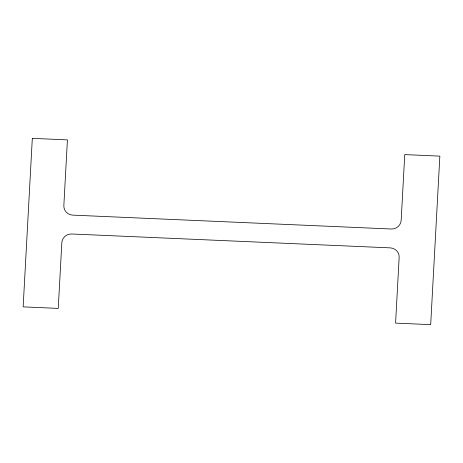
<?xml version="1.0" encoding="UTF-8"?>
<svg xmlns="http://www.w3.org/2000/svg" width="463" height="463" viewBox="0 0 463 463"><rect width="100%" height="100%" fill="white"/><g stroke="black" fill="none" stroke-linecap="round" stroke-linejoin="round"><path stroke-width="0.69" d="M32.317 138.356L23.15 306.876L58.251 308.404L61.828 242.676A9.434 9.104 -5.9 0 1 71.742 233.989L390.234 247.873A9.434 9.104 -5.9 0 1 399.158 257.382L395.581 323.11L430.683 324.644L439.85 156.124L404.749 154.596L401.172 220.324A9.434 9.104 -5.9 0 1 391.258 229.011L72.766 215.127A9.434 9.104 -5.9 0 1 63.842 205.618L67.419 139.89L32.317 138.356"/></g></svg>
